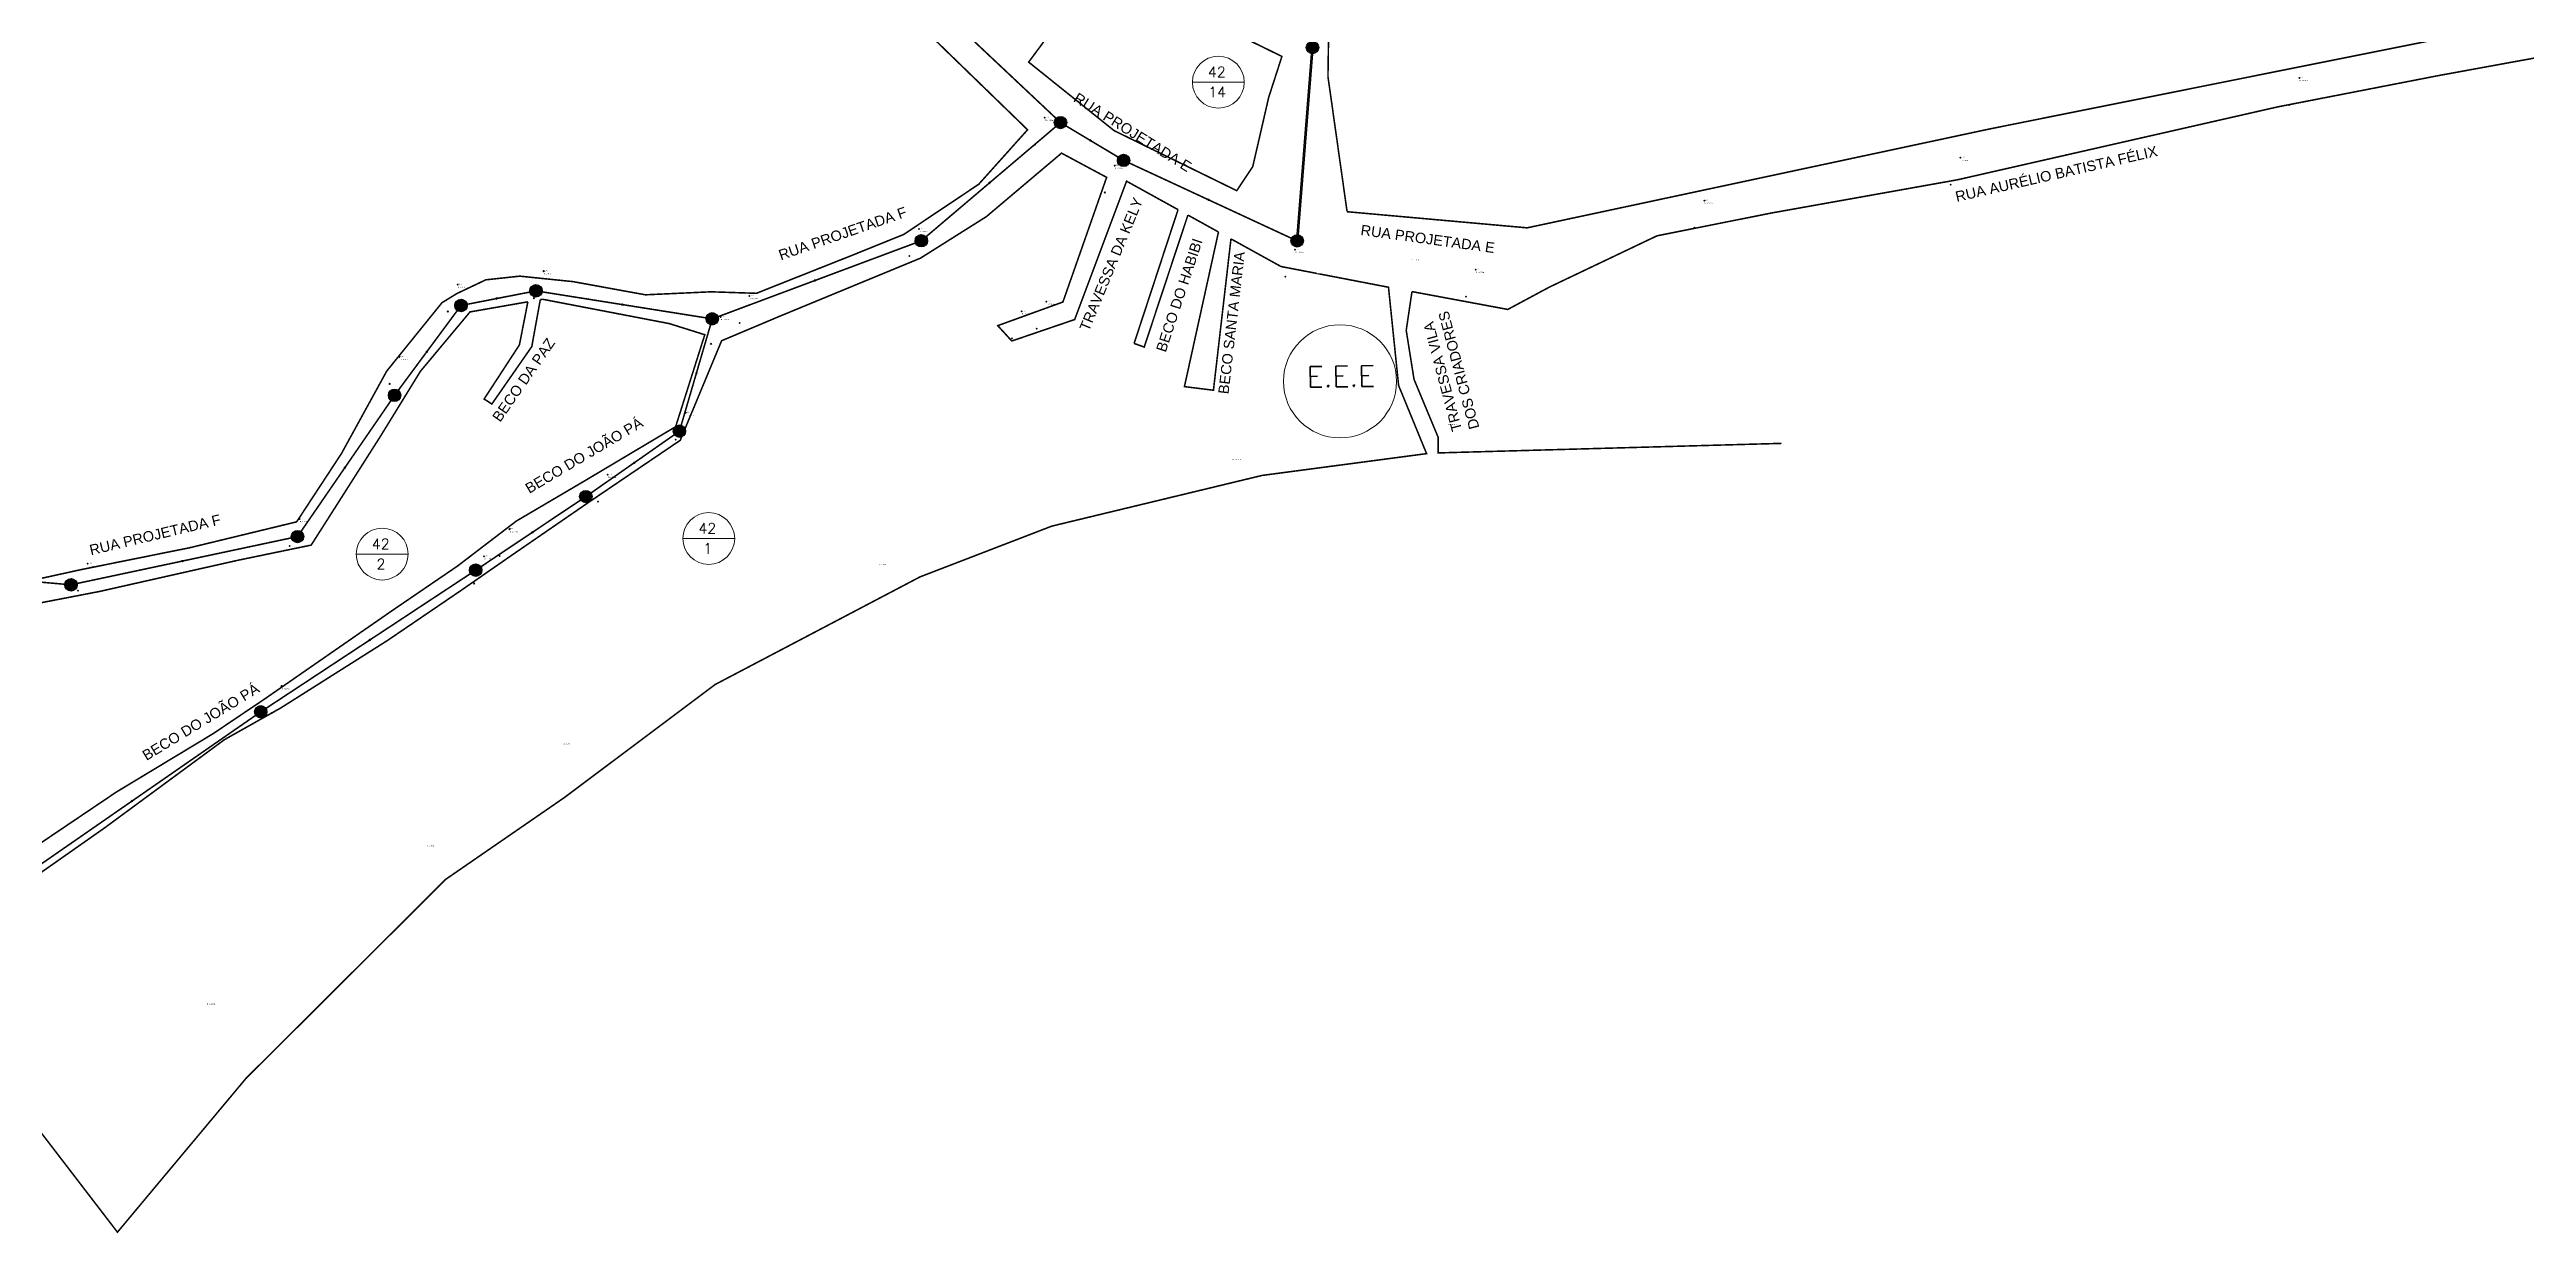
# Model space of a CAD drawing. Extents: x -44 to 717176, y -20 to 14707758.
# Drawn here: x 357888.4 to 358366.4, y 7353390 to 7353618.4 of the extents above; entities that cross this region are included whole.
import ezdxf
from ezdxf.enums import TextEntityAlignment as Align

# ---------------------------------------------------------------- set-up
doc = ezdxf.new("R2010")
doc.units = 0
doc.set_wipeout_variables(frame=1)
doc.header["$PDMODE"] = 3
doc.header["$PDSIZE"] = 0.1
for name, color, linetype in [('0-quadras', 5, 'Continuous'), ('A_Alerta', 2, 'Continuous'), ('Heights', 7, 'Continuous'), ('PONTOS-CAIXAS_U', 1, 'Continuous'), ('PS_IND_FLUXO', 3, 'Continuous'), ('PS_PONTOS_IDENTIFICACAO_TXT', 7, 'Continuous'), ('QUADRA-DEF', 7, 'Continuous'), ('Survey.td2', 7, 'Continuous'), ('Survey.td2_Mark', 7, 'Continuous'), ('TEXTO', 7, 'Continuous'), ('TUBO_PVC', 1, 'Continuous'), ('TXT-LOGRAD', 3, 'Continuous')]:
    doc.layers.add(name, color=color, linetype=linetype)
doc.layers.add('COTAS', color=7, linetype='Continuous', lineweight=9)
doc.styles.add('CARIMBO', font='arial.ttf', dxfattribs={"height": 2})
doc.styles.add('SABESP', font='ROMANS.shx', dxfattribs={"height": 2})
doc.styles.get("Standard").update_dxf_attribs({"font": 'times.ttf'})

# ---------------------------------------------------------------- blocks, each defined once
blk = doc.blocks.new('*U771', base_point=(9690.446, 9362.01))
at = {"const_width": 0.24, "flags": 128}
blk.add_lwpolyline([(9690.326, 9362.01, 1), (9690.566, 9362.01, 1)], format="xyb", close=True, dxfattribs=at)
blk.add_circle((9690.446, 9362.01), 0.24)
blk = doc.blocks.new('*U772', base_point=(9690.446, 9362.01))
at = {"const_width": 0.24, "flags": 128}
blk.add_lwpolyline([(9690.326, 9362.01, 1), (9690.566, 9362.01, 1)], format="xyb", close=True, dxfattribs=at)
blk.add_circle((9690.446, 9362.01), 0.24)
blk = doc.blocks.new('*U788', base_point=(9690.446, 9362.01))
at = {"const_width": 0.24, "flags": 128}
blk.add_lwpolyline([(9690.326, 9362.01, 1), (9690.566, 9362.01, 1)], format="xyb", close=True, dxfattribs=at)
blk.add_circle((9690.446, 9362.01), 0.24)
blk = doc.blocks.new('*U789', base_point=(9690.446, 9362.01))
at = {"const_width": 0.24, "flags": 128}
blk.add_lwpolyline([(9690.326, 9362.01, 1), (9690.566, 9362.01, 1)], format="xyb", close=True, dxfattribs=at)
blk.add_circle((9690.446, 9362.01), 0.24)
blk = doc.blocks.new('*U827', base_point=(9690.446, 9362.01))
at = {"const_width": 0.24, "flags": 128}
blk.add_lwpolyline([(9690.326, 9362.01, 1), (9690.566, 9362.01, 1)], format="xyb", close=True, dxfattribs=at)
blk.add_circle((9690.446, 9362.01), 0.24)
blk = doc.blocks.new('*U828', base_point=(9690.446, 9362.01))
at = {"const_width": 0.24, "flags": 128}
blk.add_lwpolyline([(9690.326, 9362.01, 1), (9690.566, 9362.01, 1)], format="xyb", close=True, dxfattribs=at)
blk.add_circle((9690.446, 9362.01), 0.24)
blk = doc.blocks.new('*U829', base_point=(9690.446, 9362.01))
at = {"const_width": 0.24, "flags": 128}
blk.add_lwpolyline([(9690.326, 9362.01, 1), (9690.566, 9362.01, 1)], format="xyb", close=True, dxfattribs=at)
blk.add_circle((9690.446, 9362.01), 0.24)
blk = doc.blocks.new('*U830', base_point=(9690.446, 9362.01))
at = {"const_width": 0.24, "flags": 128}
blk.add_lwpolyline([(9690.326, 9362.01, 1), (9690.566, 9362.01, 1)], format="xyb", close=True, dxfattribs=at)
blk.add_circle((9690.446, 9362.01), 0.24)
blk = doc.blocks.new('*U831', base_point=(9690.446, 9362.01))
at = {"const_width": 0.24, "flags": 128}
blk.add_lwpolyline([(9690.326, 9362.01, 1), (9690.566, 9362.01, 1)], format="xyb", close=True, dxfattribs=at)
blk.add_circle((9690.446, 9362.01), 0.24)
blk = doc.blocks.new('*U832', base_point=(9690.446, 9362.01))
at = {"const_width": 0.24, "flags": 128}
blk.add_lwpolyline([(9690.326, 9362.01, 1), (9690.566, 9362.01, 1)], format="xyb", close=True, dxfattribs=at)
blk.add_circle((9690.446, 9362.01), 0.24)
blk = doc.blocks.new('*U833', base_point=(9690.446, 9362.01))
at = {"const_width": 0.24, "flags": 128}
blk.add_lwpolyline([(9690.326, 9362.01, 1), (9690.566, 9362.01, 1)], format="xyb", close=True, dxfattribs=at)
blk.add_circle((9690.446, 9362.01), 0.24)
blk = doc.blocks.new('*U849', base_point=(9690.446, 9362.01))
at = {"const_width": 0.24, "flags": 128}
blk.add_lwpolyline([(9690.326, 9362.01, 1), (9690.566, 9362.01, 1)], format="xyb", close=True, dxfattribs=at)
blk.add_circle((9690.446, 9362.01), 0.24)
blk = doc.blocks.new('*U850', base_point=(9690.446, 9362.01))
at = {"const_width": 0.24, "flags": 128}
blk.add_lwpolyline([(9690.326, 9362.01, 1), (9690.566, 9362.01, 1)], format="xyb", close=True, dxfattribs=at)
blk.add_circle((9690.446, 9362.01), 0.24)
blk = doc.blocks.new('*U851', base_point=(9690.446, 9362.01))
at = {"const_width": 0.24, "flags": 128}
blk.add_lwpolyline([(9690.326, 9362.01, 1), (9690.566, 9362.01, 1)], format="xyb", close=True, dxfattribs=at)
blk.add_circle((9690.446, 9362.01), 0.24)
blk = doc.blocks.new('*U852', base_point=(9690.446, 9362.01))
at = {"const_width": 0.24, "flags": 128}
blk.add_lwpolyline([(9690.326, 9362.01, 1), (9690.566, 9362.01, 1)], format="xyb", close=True, dxfattribs=at)
blk.add_circle((9690.446, 9362.01), 0.24)

msp = doc.modelspace()

# ---------------------------------------------------------------- linework, layer by layer
at = {"layer": '0-quadras', "const_width": 0.3}
for points in [[(358138.84, 7353587.13), (358135.15, 7353613.19), (358135.44, 7353633.02), (358135.44, 7353650.98), (358140.25, 7353659.31), (358153.75, 7353686.31), (358173.95, 7353708.81), (358201.11, 7353733.36), (358211.49, 7353745.22), (358227.24, 7353762.57), (358236.04, 7353771.63), (358250.36, 7353781.76)], [(358467.6, 7353748.45), (358451.08, 7353642.55), (358421.82, 7353636.99), (358400.56, 7353632.95), (358379.06, 7353627.44), (358372.97, 7353625.15), (358351.31, 7353620.81), (358303.54, 7353611.25), (358263, 7353603.13), (358214.68, 7353592.8), (358173.59, 7353584.02), (358138.84, 7353587.13)], [(358751.6, 7353514.18), (358757.99, 7353559.95), (358761.93, 7353587.17), (358712.14, 7353594.19), (358649.16, 7353602.66), (358544.49, 7353620), (358505.63, 7353626.41), (358463.63, 7353633.15), (358455.71, 7353634.26), (358428.51, 7353629.79), (358388.51, 7353620.81), (358379.08, 7353618.8), (358349.6, 7353613.42), (358318.4, 7353607.35), (358256.58, 7353593.28), (358220.56, 7353586.85), (358198.62, 7353582.47), (358177.9, 7353572.6), (358169.85, 7353568.28), (358151.36, 7353571.72)], [(358058.01, 7353621.53), (358077.18, 7353602.94), (358067.76, 7353592.43), (358053.29, 7353582.75), (358043.2, 7353578.67), (358024.85, 7353571.39), (358016.11, 7353571.68), (358003.45, 7353571.1), (357989.49, 7353573.64), (357979.19, 7353574.7), (357972.63, 7353573.99), (357967.03, 7353571.33), (357964.17, 7353569.57), (357953.52, 7353556.39), (357944.78, 7353540.48), (357936.13, 7353527.3), (357915.51, 7353522.31), (357894.46, 7353518.07), (357884.54, 7353515.89)], [(358106.22, 7353587.53), (358096.28, 7353593.02), (358086.27, 7353566.33), (358074.14, 7353562.19), (358071.43, 7353565.15), (358084, 7353569.71), (358092.44, 7353593.76), (358083.73, 7353598.43), (358069.24, 7353586.19), (358056.51, 7353578.17), (358029.41, 7353566.99), (358018.14, 7353562.24), (358010.15, 7353543.03), (357992.53, 7353531.1), (357977.41, 7353520.7), (357967.74, 7353513.99), (357953.62, 7353504.39), (357933.1, 7353491.42), (357922.21, 7353485.29), (357899.04, 7353468.24), (357864.11, 7353443.73)], [(358106.22, 7353587.53), (358097.74, 7353561.72)], [(358097.74, 7353561.72), (358099.69, 7353561.02), (358108.12, 7353586.48)], [(358114.02, 7353583.22), (358107.45, 7353553.39), (358113.05, 7353552.69), (358116.43, 7353581.89)], [(358114.02, 7353583.22), (358108.12, 7353586.48)], [(357871.15, 7353429.88), (357901.55, 7353390.27), (357926.35, 7353419.93), (357964.93, 7353458.36), (357987.83, 7353474.14), (358016.89, 7353495.92), (358056.44, 7353516.69), (358081.87, 7353526.48), (358122.46, 7353536.26), (358154.18, 7353540.46), (358148.78, 7353553.61), (358146.83, 7353572.56), (358126.08, 7353576.56), (358116.43, 7353581.89)], [(357832.12, 7353524.05), (357832.97, 7353523.87), (357844.79, 7353525.02), (357856.95, 7353520.37), (357868.1, 7353515.82), (357860.72, 7353497.18), (357858.5, 7353477.91), (357856.25, 7353461.19), (357859.54, 7353460.75), (357863.37, 7353483.45), (357869.49, 7353506.38), (357872.55, 7353510.3), (357884.18, 7353511.19), (357898.08, 7353513.87), (357924.71, 7353519.87), (357938.94, 7353522.82), (357952.27, 7353543.75), (357960.02, 7353556.35), (357969.59, 7353567.8), (357980.75, 7353569.75)], [(357983.15, 7353570.17), (357983.6, 7353570.24), (358008.03, 7353565.55), (358014.89, 7353563.4), (358009.27, 7353545.66), (357991.36, 7353535), (357978.52, 7353527.45), (357967.18, 7353518.78), (357954.39, 7353510.06), (357929.93, 7353493.11), (357919.95, 7353486.4), (357901.36, 7353475.19), (357885.17, 7353464.28)], [(357980.75, 7353569.75), (357979.12, 7353561.44), (357972.31, 7353551), (357973.8, 7353550.03), (357981.51, 7353561.12), (357983.15, 7353570.17)], [(358151.36, 7353571.72), (358150.25, 7353564.24), (358151.76, 7353554.78), (358156.41, 7353543.62), (358156.41, 7353540.6), (358222.67, 7353542.44)]]:
    msp.add_lwpolyline(points, dxfattribs=at)
msp.add_lwpolyline([(358098.52, 7353630.67), (358126.26, 7353617.09), (358123.71, 7353609.18), (358120.63, 7353595.81), (358117.55, 7353591.19), (358093.87, 7353602.78), (358077.39, 7353615.99), (358091.12, 7353634.51)], close=True, dxfattribs=at)
at = {"layer": 'COTAS', "ltscale": 4}
for p, q in [((358109, 7353612.12), (358119, 7353612.12)), ((357947.64, 7353521.07), (357957.64, 7353521.07)), ((358010.66, 7353524.08), (358020.66, 7353524.08))]:
    msp.add_line(p, q, dxfattribs=at)
at = {"layer": 'COTAS'}
for centre in [(358114, 7353612.12), (357952.64, 7353521.08), (358015.66, 7353524.09)]:
    msp.add_circle(centre, 5, dxfattribs=at)
at = {"layer": 'PS_IND_FLUXO'}
for points in [[(358132.28, 7353602.54, 0, 0, 0), (358131.96, 7353598.55, 0.5, 0, 0), (358131.88, 7353597.55, 0, 0, 0)], [(358089.2, 7353600.94, 0.5, 0, 0), (358090.06, 7353600.42, 0, 0, 0)], [(358069.73, 7353592.61, 0.5, 0, 0), (358070.49, 7353593.25, 0, 0, 0)], [(358112, 7353589.48, 0.5, 0, 0), (358112.91, 7353589.05, 0, 0, 0)], [(358036.04, 7353573.82, 0.5, 0, 0), (358036.98, 7353574.17, 0, 0, 0)], [(357974.59, 7353570.36, 0.5, 0, 0), (357975.58, 7353570.55, 0, 0, 0)], [(357998.83, 7353569.24, 0.5, 0, 0), (357999.82, 7353569.08, 0, 0, 0)], [(357961.15, 7353559.97, 0.5, 0, 0), (357961.74, 7353560.78, 0, 0, 0)], [(358013.31, 7353556.11, 0.5, 0, 0), (358013.03, 7353555.15, 0, 0, 0)], [(357945.38, 7353537.67, 0.5, 0, 0), (357945.95, 7353538.5, 0, 0, 0)], [(358001.38, 7353538.77, 0.5, 0, 0), (358000.56, 7353538.2, 0, 0, 0)], [(357981.73, 7353525.35, 0.5, 0, 0), (357980.9, 7353524.8, 0, 0, 0)], [(357913.95, 7353519.71, 0.5, 0, 0), (357914.93, 7353519.91, 0, 0, 0)], [(357950.37, 7353504.59, 0.5, 0, 0), (357949.53, 7353504.04, 0, 0, 0)], [(357904.45, 7353473.5, 0.5, 0, 0), (357903.63, 7353472.93, 0, 0, 0)]]:
    msp.add_lwpolyline(points, format="xyseb", dxfattribs=at)
at = {"layer": 'QUADRA-DEF', "linetype": 'Continuous', "lineweight": 0}
msp.add_circle((358137.48, 7353554.4), 10.91, dxfattribs=at)
at = {"layer": 'Survey.td2'}
for p in [(358322.57, 7353612.92, -1.86), (358320.69, 7353607.72, -1.86), (358080.49, 7353605.26, -0.55), (358078.62, 7353600.06, -0.55), (358257.19, 7353597.53, -1.96), (358093.96, 7353596.04, -0.62), (358092.09, 7353590.85, -0.62), (358207.75, 7353589.26, -1.96), (358255.31, 7353592.34, -1.96), (358056.22, 7353583.8, -0.19), (358205.88, 7353584.07, -1.96), (358054.35, 7353578.6, -0.19), (358128.77, 7353579.81, -0.86), (357983.78, 7353575.66, 0.69), (358126.9, 7353574.61, -0.86), (358163.64, 7353575.94, -1.47), (357967.19, 7353573.08, 2.6), (357981.9, 7353570.46, 0.69), (358023.49, 7353570.86, -0.38), (358080.81, 7353569.77, -0.98), (358161.77, 7353570.74, -1.47), (357965.31, 7353567.88, 2.6), (358017.94, 7353566.84, -0.47), (358021.61, 7353565.66, -0.38), (358076.02, 7353567.93, -0.96), (358078.94, 7353564.57, -0.98), (357955.95, 7353559.13, 3.32), (358016.07, 7353561.64, -0.47), (358074.15, 7353562.73, -0.96), (357954.08, 7353553.93, 3.32), (358011.13, 7353548.33, -1.32), (358009.26, 7353543.14, -1.32), (357996.16, 7353536.39, -1.72), (357994.29, 7353531.19, -1.72), (357936.69, 7353527.86, 2.9), (357977.21, 7353525.9, -2.08), (357934.81, 7353522.67, 2.9), (357975.33, 7353520.71, -2.08), (357895.81, 7353519.21, 3.16), (357972.26, 7353520.65, -2.12), (357893.94, 7353514.02, 3.16), (357970.39, 7353515.45, -2.12), (357933.21, 7353495.61, -1.86), (357933.22, 7353495.61, -1.86), (357931.34, 7353490.42, -1.86), (357931.35, 7353490.42, -1.86)]:
    msp.add_point(p, dxfattribs=at)
at = {"layer": 'TUBO_PVC', "const_width": 0.3}
for points in [[(358038.31, 7353646.84), (358082.67, 7353605.15)], [(358057.6, 7353582.31), (358082.63, 7353603.55)], [(358084.57, 7353603.71), (358094.68, 7353597.65)], [(358096.8, 7353596.53), (358128.11, 7353582)], [(358017.46, 7353566.88), (358055.56, 7353581.11)], [(357969.03, 7353569.27), (357981.14, 7353571.63)], [(357983.5, 7353571.67), (358015.15, 7353566.65)], [(357955.74, 7353552.67), (357967.14, 7353568.08)], [(358016, 7353565.31), (358010.34, 7353545.95)], [(357936.98, 7353525.45), (357954.35, 7353550.72)], [(358009.02, 7353544.11), (357992.92, 7353532.86)], [(357990.94, 7353531.51), (357971.69, 7353518.64)], [(357893.76, 7353515.41), (357935.12, 7353524.21)], [(357871.75, 7353516.99), (357891.39, 7353515.26)], [(357969.69, 7353517.32), (357930.22, 7353491.32)], [(357928.23, 7353489.98), (357879.86, 7353456.46)]]:
    msp.add_lwpolyline(points, dxfattribs=at)
at = {"layer": 'TUBO_PVC'}
msp.add_lwpolyline([(358132.07, 7353617.62), (358131.92, 7353617.63), (358129.14, 7353582.71), (358129.29, 7353582.69), (358129.44, 7353582.68), (358132.22, 7353617.6)], close=True, dxfattribs=at)

# ---------------------------------------------------------------- block references
at = {"layer": 'PONTOS-CAIXAS_U', "xscale": 5, "yscale": 5, "zscale": 5}
for name, p in [('*U772', (358132.17, 7353618.81)), ('*U789', (358083.54, 7353604.33)), ('*U788', (358095.71, 7353597.03)), ('*U827', (358056.68, 7353581.53)), ('*U771', (358129.2, 7353581.5)), ('*U830', (357967.86, 7353569.04)), ('*U829', (357982.31, 7353571.86)), ('*U828', (358016.33, 7353566.46)), ('*U831', (357955.03, 7353551.71)), ('*U849', (358010, 7353544.8, -1.32)), ('*U850', (357991.93, 7353532.18)), ('*U832', (357936.3, 7353524.46)), ('*U833', (357892.59, 7353515.16)), ('*U851', (357970.69, 7353517.98)), ('*U852', (357929.21, 7353490.66))]:
    msp.add_blockref(name, p, dxfattribs=at)

# ---------------------------------------------------------------- texts
at = {"layer": 'A_Alerta', "color": 0, "style": 'CARIMBO'}
for s, rotation, p in [('RUA PROJETADA E', 328.0411, (358097.46, 7353602.46)), ('RUA AURÉLIO BATISTA FÉLIX', 12.8948, (358275.71, 7353594.44)), ('RUA PROJETADA F', 19.1474, (358041.49, 7353582.93)), ('TRAVESSA DA KELY', 67.489, (358093.32, 7353577)), ('RUA PROJETADA E', 352.2637, (358154.41, 7353581.89)), ('BECO DO HABIBI', 71.6883, (358106.46, 7353571.03)), ('BECO SANTA MARIA', 83.4071, (358116.54, 7353565.7)), ('BECO DA PAZ', 55.2142, (357979.93, 7353554.69)), ('BECO DO JOÃO PÁ', 30.6369, (357991.6, 7353540.12)), ('RUA PROJETADA F', 13.3774, (357908.81, 7353524.81)), ('BECO DO JOÃO PÁ', 31.2927, (357917.64, 7353488.72))]:
    msp.add_text(s, height=2, rotation=rotation, dxfattribs=at).set_placement(p, align=Align.MIDDLE_CENTER)
at = {"layer": 'A_Alerta', "color": 0, "lineweight": 30, "insert": (358156.32, 7353555.06), "char_height": 2, "width": 47.2219, "attachment_point": 2, "rotation": 104.9118, "style": 'CARIMBO'}
msp.add_mtext('\\pxqc;TRAVESSA VILA\\P DOS CRIADORES', dxfattribs=at)
at = {"layer": 'Heights', "color": 24}
for s, p in [(' H: -1.8565m', (358322.57, 7353612.32, -1.86)), (' H: -0.5453m', (358080.49, 7353604.66, -0.55)), (' H: -0.6199m', (358093.96, 7353595.44, -0.62)), (' H: -1.9608m', (358257.19, 7353596.93, -1.96)), (' H: -1.9632m', (358207.75, 7353588.66, -1.96)), (' H: -0.1883m', (358056.22, 7353583.2, -0.19)), (' H: -0.8638m', (358128.77, 7353579.21, -0.86)), (' H: 0.6903m', (357983.78, 7353575.06, 0.69)), (' H: -1.1820m', (358151.19, 7353577.75, -1.18)), (' H: -1.4736m', (358163.64, 7353575.34, -1.47)), (' H: 2.5983m', (357967.19, 7353572.48, 2.6)), (' H: -0.3754m', (358023.49, 7353570.26, -0.38)), (' H: -0.9845m', (358080.81, 7353569.17, -0.98)), (' H: -0.4745m', (358017.94, 7353566.24, -0.47)), (' H: -0.9566m', (358076.02, 7353567.33, -0.96)), (' H: 3.3229m', (357955.95, 7353558.53, 3.32)), (' H: -1.3168m', (358011.13, 7353547.73, -1.32)), (' H: -1.4760m', (358158.28, 7353545.98, -1.48)), (' H: -1.7186m', (357996.16, 7353535.79, -1.72)), (' H: -2.0710m', (358116.68, 7353539.24, -2.07)), (' H: 2.9016m', (357936.69, 7353527.26, 2.9)), (' H: -2.0758m', (357977.21, 7353525.3, -2.08)), (' H: 3.1609m', (357895.81, 7353518.61, 3.16)), (' H: -2.1189m', (357972.26, 7353520.05, -2.12)), (' H: -2.5270m', (358048.47, 7353518.95, -2.53)), (' H: -1.8599m', (357933.21, 7353495.01, -1.86)), (' H: -1.8616m', (357933.22, 7353495.01, -1.86)), (' H: -2.5020m', (357987.21, 7353484.4, -2.5)), (' H: -2.7490m', (357961.18, 7353464.71, -2.75)), (' H: -3.4940m', (357918.75, 7353434.19, -3.49))]:
    msp.add_text(s, height=0.2, dxfattribs=at).set_placement(p)
at = {"layer": 'Survey.td2_Mark'}
for s, p in [(' pt134', (358322.57, 7353612.92, -1.86)), (' pt106', (358080.49, 7353605.26, -0.55)), (' pt133', (358257.19, 7353597.53, -1.96)), (' pt129', (358093.96, 7353596.04, -0.62)), (' pt132', (358207.75, 7353589.26, -1.96)), (' pt107', (358056.22, 7353583.8, -0.19)), (' pt130', (358128.77, 7353579.81, -0.86)), (' pt109', (357983.78, 7353575.66, 0.69)), (' pt131', (358163.64, 7353575.94, -1.47)), (' pt110', (357967.19, 7353573.08, 2.6)), (' pt108', (358023.49, 7353570.86, -0.38)), (' pt128', (358080.81, 7353569.77, -0.98)), (' pt120', (358017.94, 7353566.84, -0.47)), (' pt127', (358076.02, 7353567.93, -0.96)), (' pt111', (357955.95, 7353559.13, 3.32)), (' pt121', (358011.13, 7353548.33, -1.32)), (' pt122', (357996.16, 7353536.39, -1.72)), (' pt112', (357936.69, 7353527.86, 2.9)), (' pt123', (357977.21, 7353525.9, -2.08)), (' pt124', (357972.26, 7353520.65, -2.12)), (' pt113', (357895.81, 7353519.21, 3.16)), (' pt125', (357933.21, 7353495.61, -1.86)), (' pt125', (357933.22, 7353495.61, -1.86))]:
    msp.add_text(s, height=0.2, dxfattribs=at).set_placement(p)
at = {"layer": 'TEXTO', "style": 'SABESP'}
for s, p in [('42', (358113.71, 7353613.08)), ('14', (358113.77, 7353609.2)), ('42', (358015.37, 7353525.05)), ('42', (357952.35, 7353522.04)), ('1', (358015.43, 7353521.16)), ('2', (357952.4, 7353518.15))]:
    msp.add_text(s, height=2, dxfattribs=at).set_placement(p, align=Align.CENTER)
at = {"layer": 'TXT-LOGRAD', "lineweight": 0, "style": 'SABESP'}
msp.add_text('E.E.E', height=4, rotation=0.7793, dxfattribs=at).set_placement((358137.65, 7353555.35), align=Align.MIDDLE_CENTER)

# ---------------------------------------------------------------- next in the draw order: wipeouts: each hides what was drawn before it
for points in [[(358156.72, 7353608.38), (358161.76, 7353608.38), (358161.76, 7353610.08), (358156.72, 7353610.08)], [(358133.03, 7353579.74), (358137.73, 7353579.74), (358137.73, 7353581.44), (358133.03, 7353581.44)]]:
    msp.add_wipeout(points).dxf.layer = 'PS_PONTOS_IDENTIFICACAO_TXT'

# ---------------------------------------------------------------- next in the draw order: wipeouts: each hides what was drawn before it
for points in [[(358156.72, 7353606.88), (358159.67, 7353606.88), (358159.67, 7353608.58), (358156.72, 7353608.58)], [(358133.03, 7353578.24), (358135.98, 7353578.24), (358135.98, 7353579.94), (358133.03, 7353579.94)]]:
    msp.add_wipeout(points).dxf.layer = 'PS_PONTOS_IDENTIFICACAO_TXT'

# ---------------------------------------------------------------- next in the draw order: wipeouts: each hides what was drawn before it
for points in [[(358156.72, 7353605.38), (358164.54, 7353605.38), (358164.54, 7353607.08), (358156.72, 7353607.08)], [(358133.03, 7353576.74), (358140.55, 7353576.74), (358140.55, 7353578.44), (358133.03, 7353578.44)]]:
    msp.add_wipeout(points).dxf.layer = 'PS_PONTOS_IDENTIFICACAO_TXT'

# ---------------------------------------------------------------- next in the draw order: wipeouts: each hides what was drawn before it
for points in [[(358156.72, 7353603.88), (358164.54, 7353603.88), (358164.54, 7353605.58), (358156.72, 7353605.58)], [(358133.03, 7353575.24), (358140.86, 7353575.24), (358140.86, 7353576.94), (358133.03, 7353576.94)]]:
    msp.add_wipeout(points).dxf.layer = 'PS_PONTOS_IDENTIFICACAO_TXT'

# ---------------------------------------------------------------- next in the draw order: wipeouts: each hides what was drawn before it
msp.add_wipeout([(358164.88, 7353604.63), (358168.02, 7353604.63), (358168.02, 7353606.33), (358164.88, 7353606.33)]).dxf.layer = 'PS_PONTOS_IDENTIFICACAO_TXT'

doc.saveas('drawing.dxf')
